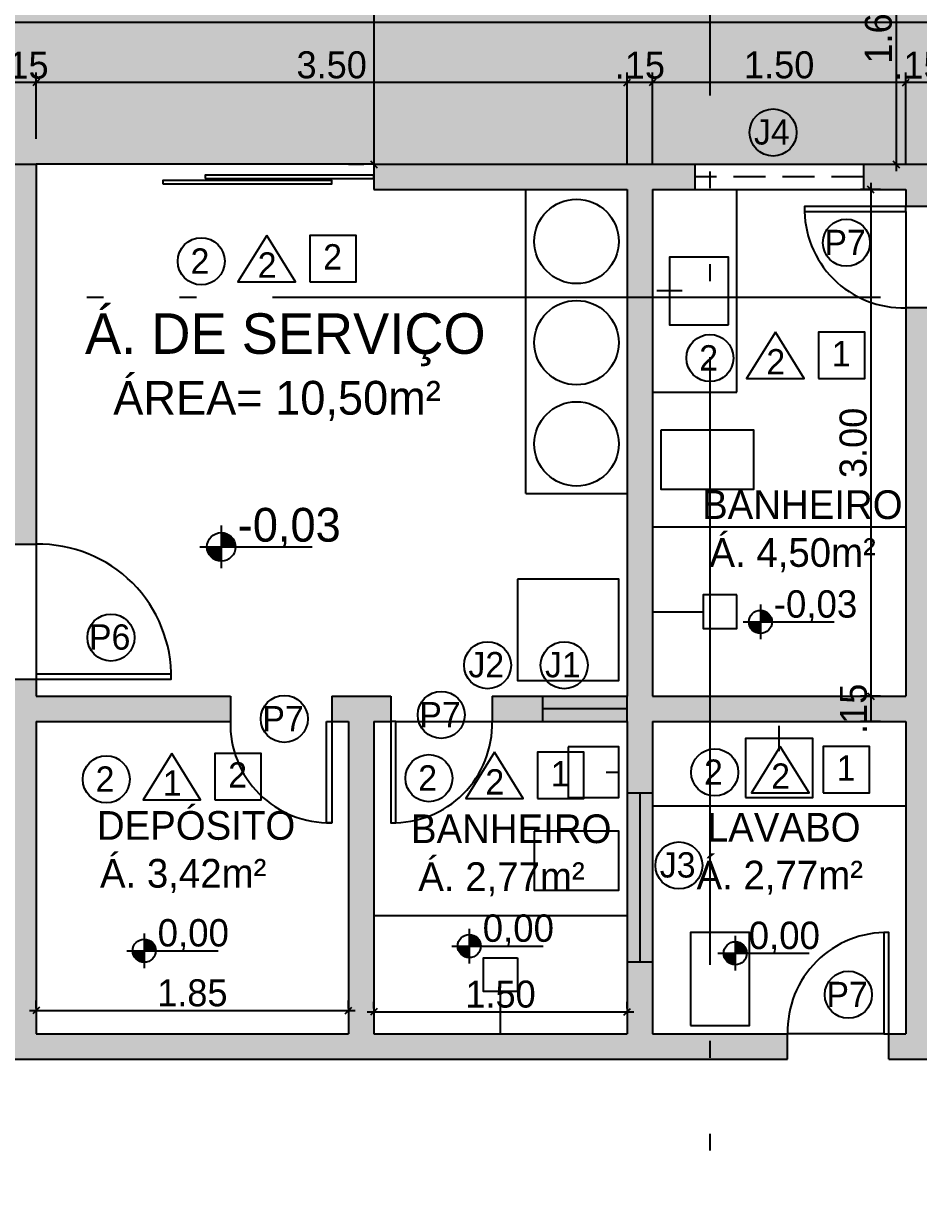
# Model space of a CAD drawing. Header units: feet. Extents: x 1734 to 1931, y 883 to 1088.
# Drawn here: x 1763.67 to 1768.97, y 923.11 to 930.07 of the extents above; entities that cross this region are included whole.
import ezdxf

# ---------------------------------------------------------------- set-up
doc = ezdxf.new("R2010")
doc.units = ezdxf.units.FT
doc.header["$LTSCALE"] = 0.3
doc.header["$MEASUREMENT"] = 0
doc.header["$PDMODE"] = 32
doc.header["$PDSIZE"] = 0.1
for name, pattern in [('ACAD_ISO05W100', [33, 24, -3, 0, -3, 0, -3]), ('DASHED2', [0.375, 0.25, -0.125]), ('HIDDEN', [9.525, 6.35, -3.175])]:
    doc.linetypes.add(name, pattern=pattern)
doc.layers.get('0').update_dxf_attribs({"linetype": 'CONTINUOUS'})
doc.layers.get('Defpoints').update_dxf_attribs({"linetype": 'CONTINUOUS'})
for name, color, linetype in [('1', 1, 'CONTINUOUS'), ('2', 44, 'CONTINUOUS'), ('3', 3, 'CONTINUOUS'), ('4.', 4, 'CONTINUOUS'), ('5', 5, 'CONTINUOUS'), ('Cotas', 1, 'CONTINUOUS'), ('demolição', 140, 'DASHED2'), ('projecao', 8, 'HIDDEN'), ('Texto', 44, 'CONTINUOUS')]:
    doc.layers.add(name, color=color, linetype=linetype)
doc.styles.add('ROMANS', font='romans')
doc.styles.add('style1', font='GOTHIC.TTF')
doc.styles.add('TP', font='arial.ttf', dxfattribs={"height": 0.1})
doc.dimstyles.new('ESC-100', dxfattribs={"dimtxt": 0.16, "dimasz": 0.04, "dimexe": 0.06, "dimexo": 0.15, "dimgap": 0.02, "dimtad": 1, "dimzin": 4, "dimdsep": 46, "dimtxsty": 'style1', "dimblk": 'OBLIQUE', "dimcen": 0.01, "dimdle": 0.04, "dimclrd": 14, "dimclre": 14, "dimclrt": 2, "dimazin": 0, "dimtfac": 1, "dimtix": 1, "dimtmove": 2, "dimatfit": 0, "dimldrblk": 'OPEN90', "dimfxl": 1, "dimtolj": 1, "dimtzin": 4, "dimlwd": -1, "dimlwe": -1, "dimarcsym": 0})

# ---------------------------------------------------------------- blocks, each defined once
blk = doc.blocks.new('*D38')
at = {"layer": 'Cotas', "color": 14, "linetype": 'Continuous', "transparency": 16777216}
for p, q in [((1768.8918, 929.2313), (1768.8918, 929.7755)), ((1769.0418, 929.2313), (1769.0418, 929.7755)), ((1769.0418, 929.7155), (1768.8918, 929.7155))]:
    blk.add_line(p, q, dxfattribs=at)
at = {"layer": 'Defpoints', "color": 0, "linetype": 'Continuous', "transparency": 16777216}
for p in [(1768.8918, 929.7155), (1768.8918, 929.0813), (1769.0418, 929.0813)]:
    blk.add_point(p, dxfattribs=at)
at = {"layer": 'Cotas', "color": 2, "linetype": 'Continuous', "transparency": 16777216, "insert": (1768.9668, 929.8175), "char_height": 0.16, "attachment_point": 5, "style": 'style1'}
blk.add_mtext('\\A1;.15', dxfattribs=at)
blk = doc.blocks.new('_Oblique')
at = {"color": 0, "linetype": 'ByBlock', "lineweight": -2}
blk.add_line((-0.5, -0.5), (0.5, 0.5), dxfattribs=at)
blk = doc.blocks.new('_Open90')
at = {"color": 0, "linetype": 'ByBlock', "lineweight": -2}
for p, q in [((0, 0), (-1, 0)), ((-0.5, 0.5), (0, 0)), ((0, 0), (-0.5, -0.5))]:
    blk.add_line(p, q, dxfattribs=at)
blk = doc.blocks.new('*D39')
at = {"layer": 'Cotas', "color": 14, "linetype": 'Continuous', "transparency": 16777216}
for p, q in [((1767.3918, 929.2313), (1767.3918, 929.7755)), ((1768.8918, 929.2313), (1768.8918, 929.7755)), ((1768.9318, 929.7155), (1767.3518, 929.7155))]:
    blk.add_line(p, q, dxfattribs=at)
at = {"layer": 'Defpoints', "color": 0, "linetype": 'Continuous', "transparency": 16777216}
for p in [(1767.3918, 929.7155), (1767.3918, 929.0813), (1768.8918, 929.0813)]:
    blk.add_point(p, dxfattribs=at)
at = {"layer": 'Cotas', "color": 14, "linetype": 'Continuous', "transparency": 16777216, "xscale": 0.04, "yscale": 0.04, "zscale": 0.04, "rotation": 180}
blk.add_blockref('_Oblique', (1767.3918, 929.7155), dxfattribs=at)
at = {"layer": 'Cotas', "color": 14, "linetype": 'Continuous', "transparency": 16777216, "xscale": 0.04, "yscale": 0.04, "zscale": 0.04}
blk.add_blockref('_Oblique', (1768.8918, 929.7155), dxfattribs=at)
at = {"layer": 'Cotas', "color": 2, "linetype": 'Continuous', "transparency": 16777216, "insert": (1768.1418, 929.8195), "char_height": 0.16, "attachment_point": 5, "style": 'style1'}
blk.add_mtext('\\A1;1.50', dxfattribs=at)
blk = doc.blocks.new('*D40')
at = {"layer": 'Cotas', "color": 14, "linetype": 'Continuous', "transparency": 16777216}
for p, q in [((1767.2418, 929.2313), (1767.2418, 929.7755)), ((1767.3918, 929.2313), (1767.3918, 929.7755)), ((1767.3918, 929.7155), (1767.2418, 929.7155))]:
    blk.add_line(p, q, dxfattribs=at)
at = {"layer": 'Defpoints', "color": 0, "linetype": 'Continuous', "transparency": 16777216}
for p in [(1767.2418, 929.7155), (1767.2418, 929.0813), (1767.3918, 929.0813)]:
    blk.add_point(p, dxfattribs=at)
at = {"layer": 'Cotas', "color": 2, "linetype": 'Continuous', "transparency": 16777216, "insert": (1767.3168, 929.8175), "char_height": 0.16, "attachment_point": 5, "style": 'style1'}
blk.add_mtext('\\A1;.15', dxfattribs=at)
blk = doc.blocks.new('*D41')
at = {"layer": 'Cotas', "color": 14, "linetype": 'Continuous', "transparency": 16777216}
for p, q in [((1763.7418, 929.3813), (1763.7418, 929.7755)), ((1767.2418, 929.2313), (1767.2418, 929.7755)), ((1767.2818, 929.7155), (1763.7018, 929.7155))]:
    blk.add_line(p, q, dxfattribs=at)
at = {"layer": 'Defpoints', "color": 0, "linetype": 'Continuous', "transparency": 16777216}
for p in [(1763.7418, 929.7155), (1763.7418, 929.2313), (1767.2418, 929.0813)]:
    blk.add_point(p, dxfattribs=at)
at = {"layer": 'Cotas', "color": 14, "linetype": 'Continuous', "transparency": 16777216, "xscale": 0.04, "yscale": 0.04, "zscale": 0.04, "rotation": 180}
blk.add_blockref('_Oblique', (1763.7418, 929.7155), dxfattribs=at)
at = {"layer": 'Cotas', "color": 14, "linetype": 'Continuous', "transparency": 16777216, "xscale": 0.04, "yscale": 0.04, "zscale": 0.04}
blk.add_blockref('_Oblique', (1767.2418, 929.7155), dxfattribs=at)
at = {"layer": 'Cotas', "color": 2, "linetype": 'Continuous', "transparency": 16777216, "insert": (1765.4918, 929.8195), "char_height": 0.16, "attachment_point": 5, "style": 'style1'}
blk.add_mtext('\\A1;3.50', dxfattribs=at)
blk = doc.blocks.new('*D42')
at = {"layer": 'Cotas', "color": 14, "linetype": 'Continuous', "transparency": 16777216}
for p, q in [((1763.5918, 929.2313), (1763.5918, 929.7755)), ((1763.7418, 929.3813), (1763.7418, 929.7755)), ((1763.7418, 929.7155), (1763.5918, 929.7155))]:
    blk.add_line(p, q, dxfattribs=at)
at = {"layer": 'Defpoints', "color": 0, "linetype": 'Continuous', "transparency": 16777216}
for p in [(1763.5918, 929.7155), (1763.7418, 929.2313), (1763.5918, 929.0813)]:
    blk.add_point(p, dxfattribs=at)
at = {"layer": 'Cotas', "color": 2, "linetype": 'Continuous', "transparency": 16777216, "insert": (1763.6668, 929.8175), "char_height": 0.16, "attachment_point": 5, "style": 'style1'}
blk.add_mtext('\\A1;.15', dxfattribs=at)
blk = doc.blocks.new('*D56')
at = {"layer": 'Cotas', "color": 14, "transparency": 16777216}
for p, q in [((1741.4018, 930.0725), (1774.5818, 930.0725)), ((1741.4418, 929.3813), (1741.4418, 930.1325)), ((1774.5418, 929.5002), (1774.5418, 930.1325))]:
    blk.add_line(p, q, dxfattribs=at)
at = {"layer": 'Defpoints', "color": 0, "transparency": 16777216}
for p in [(1774.5418, 930.0725), (1774.5418, 929.3502), (1741.4418, 929.2313)]:
    blk.add_point(p, dxfattribs=at)
at = {"layer": 'Cotas', "color": 14, "transparency": 16777216, "xscale": 0.04, "yscale": 0.04, "zscale": 0.04, "rotation": 180}
blk.add_blockref('_Oblique', (1741.4418, 930.0725), dxfattribs=at)
at = {"layer": 'Cotas', "color": 14, "transparency": 16777216, "xscale": 0.04, "yscale": 0.04, "zscale": 0.04}
blk.add_blockref('_Oblique', (1774.5418, 930.0725), dxfattribs=at)
at = {"layer": 'Cotas', "color": 2, "transparency": 16777216, "insert": (1757.9918, 930.1766), "char_height": 0.16, "attachment_point": 5, "style": 'style1'}
blk.add_mtext('\\A1;33.10', dxfattribs=at)
blk = doc.blocks.new('*D84')
at = {"layer": 'Cotas', "color": 14, "linetype": 'Continuous', "transparency": 16777216}
for p, q in [((1768.6842, 929.1213), (1768.6842, 926.0413)), ((1768.7418, 929.0813), (1768.6242, 929.0813)), ((1768.7418, 926.0813), (1768.6242, 926.0813))]:
    blk.add_line(p, q, dxfattribs=at)
at = {"layer": 'Defpoints', "color": 0, "linetype": 'Continuous', "transparency": 16777216}
for p in [(1768.8918, 929.0813), (1768.6842, 926.0813), (1768.8918, 926.0813)]:
    blk.add_point(p, dxfattribs=at)
at = {"layer": 'Cotas', "color": 14, "linetype": 'Continuous', "transparency": 16777216, "xscale": 0.04, "yscale": 0.04, "zscale": 0.04}
for p, rotation in [((1768.6842, 929.0813), 90), ((1768.6842, 926.0813), 270)]:
    blk.add_blockref('_Oblique', p, dxfattribs=dict(at, rotation=rotation))
at = {"layer": 'Cotas', "color": 2, "linetype": 'Continuous', "transparency": 16777216, "insert": (1768.5802, 927.5813), "char_height": 0.16, "attachment_point": 5, "rotation": 90, "style": 'style1'}
blk.add_mtext('\\A1;3.00', dxfattribs=at)
blk = doc.blocks.new('*D85')
at = {"layer": 'Cotas', "color": 14, "linetype": 'Continuous', "transparency": 16777216}
for p, q in [((1768.7418, 926.0813), (1768.6242, 926.0813)), ((1768.6842, 926.0813), (1768.6842, 925.9313)), ((1768.7418, 925.9313), (1768.6242, 925.9313))]:
    blk.add_line(p, q, dxfattribs=at)
at = {"layer": 'Defpoints', "color": 0, "linetype": 'Continuous', "transparency": 16777216}
for p in [(1768.8918, 926.0813), (1768.6842, 925.9313), (1768.8918, 925.9313)]:
    blk.add_point(p, dxfattribs=at)
at = {"layer": 'Cotas', "color": 2, "linetype": 'Continuous', "transparency": 16777216, "insert": (1768.5822, 926.0063), "char_height": 0.16, "attachment_point": 5, "rotation": 90, "style": 'style1'}
blk.add_mtext('\\A1;.15', dxfattribs=at)
blk = doc.blocks.new('*D86')
at = {"layer": 'Cotas', "color": 14, "linetype": 'Continuous', "transparency": 16777216}
for p, q in [((1763.7418, 924.2313), (1763.7418, 924.2791)), ((1765.5918, 924.2313), (1765.5918, 924.2791)), ((1763.7018, 924.2191), (1765.6318, 924.2191))]:
    blk.add_line(p, q, dxfattribs=at)
at = {"layer": 'Defpoints', "color": 0, "linetype": 'Continuous', "transparency": 16777216}
for p in [(1765.5918, 924.2191), (1763.7418, 924.0813), (1765.5918, 924.0813)]:
    blk.add_point(p, dxfattribs=at)
at = {"layer": 'Cotas', "color": 14, "linetype": 'Continuous', "transparency": 16777216, "xscale": 0.04, "yscale": 0.04, "zscale": 0.04, "rotation": 180}
blk.add_blockref('_Oblique', (1763.7418, 924.2191), dxfattribs=at)
at = {"layer": 'Cotas', "color": 14, "linetype": 'Continuous', "transparency": 16777216, "xscale": 0.04, "yscale": 0.04, "zscale": 0.04}
blk.add_blockref('_Oblique', (1765.5918, 924.2191), dxfattribs=at)
at = {"layer": 'Cotas', "color": 2, "linetype": 'Continuous', "transparency": 16777216, "insert": (1764.6668, 924.3231), "char_height": 0.16, "attachment_point": 5, "style": 'style1'}
blk.add_mtext('\\A1;1.85', dxfattribs=at)
blk = doc.blocks.new('*D87')
at = {"layer": 'Cotas', "color": 14, "linetype": 'Continuous', "transparency": 16777216}
for p, q in [((1765.7418, 924.2313), (1765.7418, 924.2714)), ((1767.2418, 924.2313), (1767.2418, 924.2714)), ((1765.7018, 924.2114), (1767.2818, 924.2114))]:
    blk.add_line(p, q, dxfattribs=at)
at = {"layer": 'Defpoints', "color": 0, "linetype": 'Continuous', "transparency": 16777216}
for p in [(1767.2418, 924.2114), (1765.7418, 924.0813), (1767.2418, 924.0813)]:
    blk.add_point(p, dxfattribs=at)
at = {"layer": 'Cotas', "color": 14, "linetype": 'Continuous', "transparency": 16777216, "xscale": 0.04, "yscale": 0.04, "zscale": 0.04, "rotation": 180}
blk.add_blockref('_Oblique', (1765.7418, 924.2114), dxfattribs=at)
at = {"layer": 'Cotas', "color": 14, "linetype": 'Continuous', "transparency": 16777216, "xscale": 0.04, "yscale": 0.04, "zscale": 0.04}
blk.add_blockref('_Oblique', (1767.2418, 924.2114), dxfattribs=at)
at = {"layer": 'Cotas', "color": 2, "linetype": 'Continuous', "transparency": 16777216, "insert": (1766.4918, 924.3154), "char_height": 0.16, "attachment_point": 5, "style": 'style1'}
blk.add_mtext('\\A1;1.50', dxfattribs=at)
blk = doc.blocks.new('*D250')
at = {"layer": 'Cotas', "color": 14, "linetype": 'Continuous', "transparency": 16777216}
for p, q in [((1768.6792, 930.8406), (1768.8941, 930.8406)), ((1768.8341, 930.8806), (1768.8341, 929.1913)), ((1768.6792, 929.2313), (1768.8941, 929.2313))]:
    blk.add_line(p, q, dxfattribs=at)
at = {"layer": 'Defpoints', "color": 0, "linetype": 'Continuous', "transparency": 16777216}
for p in [(1768.5292, 930.8406), (1768.5292, 929.2313), (1768.8341, 929.2313)]:
    blk.add_point(p, dxfattribs=at)
at = {"layer": 'Cotas', "color": 14, "linetype": 'Continuous', "transparency": 16777216, "xscale": 0.04, "yscale": 0.04, "zscale": 0.04}
for p, rotation in [((1768.8341, 930.8406), 90), ((1768.8341, 929.2313), 270)]:
    blk.add_blockref('_Oblique', p, dxfattribs=dict(at, rotation=rotation))
at = {"layer": 'Cotas', "color": 2, "linetype": 'Continuous', "transparency": 16777216, "insert": (1768.73, 930.036), "char_height": 0.16, "attachment_point": 5, "rotation": 90, "style": 'style1'}
blk.add_mtext('\\A1;1.61', dxfattribs=at)
blk = doc.blocks.new('*D251')
at = {"layer": 'Cotas', "color": 14, "linetype": 'Continuous', "transparency": 16777216}
for p, q in [((1765.5918, 932.7313), (1765.6818, 932.7313)), ((1765.7418, 932.7713), (1765.7418, 929.1913)), ((1765.5918, 929.2313), (1765.6818, 929.2313))]:
    blk.add_line(p, q, dxfattribs=at)
at = {"layer": 'Defpoints', "color": 0, "linetype": 'Continuous', "transparency": 16777216}
for p in [(1765.7418, 932.7313), (1765.7418, 929.2313), (1765.7418, 929.2313)]:
    blk.add_point(p, dxfattribs=at)
at = {"layer": 'Cotas', "color": 14, "linetype": 'Continuous', "transparency": 16777216, "xscale": 0.04, "yscale": 0.04, "zscale": 0.04}
for p, rotation in [((1765.7418, 932.7313), 90), ((1765.7418, 929.2313), 270)]:
    blk.add_blockref('_Oblique', p, dxfattribs=dict(at, rotation=rotation))
at = {"layer": 'Cotas', "color": 2, "linetype": 'Continuous', "transparency": 16777216, "insert": (1765.6378, 930.9813), "char_height": 0.16, "attachment_point": 5, "rotation": 90, "style": 'style1'}
blk.add_mtext('\\A1;3.50', dxfattribs=at)
blk = doc.blocks.new('NIV_PL')
for p, q in [((0, 0.15), (0, -0.15)), ((-0.15, 0), (0.6385, 0))]:
    blk.add_line(p, q)
at = {"const_width": 0.1}
for points in [[(0.05, 0, 0.414214), (0, 0.05, 1)], [(-0.05, 0, 0.414214), (0, -0.05, 1)]]:
    blk.add_lwpolyline(points, format="xyb", dxfattribs=at)
blk.add_circle((0, 0), 0.1)
at = {"color": 2, "style": 'ROMANS'}
blk.add_attdef('NIVEL', (0.1159, 0.0368), '', height=0.1, dxfattribs=at)

msp = doc.modelspace()

# ---------------------------------------------------------------- hatches: boundary and pattern name
at = {"linetype": 'Continuous', "true_color": 0xbdcb95}
h = msp.add_hatch(color=253, dxfattribs=at)
h.paths.add_polyline_path([(1791.9418, 932.1313, 0.414214), (1789.9418, 934.1313), (1739.9418, 934.1313, 0.414214), (1737.9418, 932.1313), (1737.9418, 913.1313, 0.414214), (1739.9418, 911.1313), (1751.9059, 911.1313, -0.131652), (1753.6559, 910.6624), (1755.4418, 909.6313), (1765.2943, 903.943), (1769.1918, 901.6928, -0.267949), (1770.9418, 898.6617), (1770.9418, 887.6313, 0.414214), (1772.9418, 885.6313), (1789.9418, 885.6313, 0.414214), (1791.9418, 887.6313)])
h.paths.add_polyline_path([(1768.8918, 912.6313), (1768.8918, 909.7813), (1765.7418, 909.7813), (1765.709, 911.5803, -0.083534), (1764.5189, 904.5062), (1755.4418, 909.7468), (1755.4418, 912.5313), (1765.6881, 912.5313, -0.011002), (1765.709, 911.5803), (1765.7418, 912.6313), (1755.4418, 912.6313), (1755.4418, 916.4313), (1748.4418, 916.4313), (1748.4418, 912.6313), (1741.4418, 912.6313), (1741.4418, 916.9313), (1740.5418, 916.9313), (1740.5418, 923.9313), (1741.4418, 923.9313), (1741.4418, 929.2313), (1748.4418, 929.2313), (1748.4418, 931.9313), (1755.9418, 931.9313), (1755.9418, 929.2313), (1774.5418, 929.2313), (1774.5418, 931.3813), (1777.9918, 931.3813), (1777.9918, 929.2313), (1779.9918, 929.2313), (1779.9918, 912.6313)], flags=16)
h.paths.add_polyline_path([(1768.5292, 930.8406, 0.812596), (1762.7435, 929.8313), (1762.7435, 929.3313), (1762.5934, 929.3313), (1762.5934, 929.8313, -0.810376), (1768.6604, 930.9164)], flags=16)
h.paths.add_polyline_path([(1762.4969, 929.3805), (1762.4969, 929.769), (1762.1515, 929.769), (1762.1515, 929.3805)], flags=24)
h.paths.add_polyline_path([(1762.4969, 929.0805), (1762.4969, 929.469), (1762.1515, 929.469), (1762.1515, 929.0805)], flags=8)
h.paths.add_polyline_path([(1768.8971, 929.7895), (1768.8971, 930.3016), (1768.5517, 930.3016), (1768.5517, 929.7895)], flags=24)
at = {"linetype": 'Continuous'}
h = msp.add_hatch(color=251, dxfattribs=at)
h.paths.add_polyline_path([(1759.5918, 924.0813), (1759.5918, 925.0813), (1759.4418, 925.0813), (1759.4418, 923.9313), (1762.6918, 923.9313), (1762.6918, 924.0813)])
h.paths.add_polyline_path([(1763.5918, 926.1813), (1763.5918, 924.0813), (1763.4918, 924.0813), (1763.4918, 923.9313), (1768.1918, 923.9313), (1768.1918, 924.0813), (1767.3918, 924.0813), (1767.3918, 925.9313), (1768.8918, 925.9313), (1768.8918, 924.0813), (1768.7918, 924.0813), (1768.7918, 923.9313), (1771.6418, 923.9313), (1771.6418, 924.0813), (1769.0418, 924.0813), (1769.0418, 928.3813), (1768.8918, 928.3813), (1768.8918, 926.0813), (1767.3918, 926.0813), (1767.3918, 929.0813), (1767.6418, 929.0813), (1767.6418, 929.2313), (1765.7418, 929.2313), (1765.7418, 929.0813), (1767.2418, 929.0813), (1767.2418, 926.0813), (1766.4418, 926.0813), (1766.4418, 925.9313), (1767.2418, 925.9313), (1767.2418, 924.0813), (1765.7418, 924.0813), (1765.7418, 925.9313), (1765.8418, 925.9313), (1765.8418, 926.0813), (1765.4918, 926.0813), (1765.4918, 925.9313), (1765.5918, 925.9313), (1765.5918, 924.0813), (1763.7418, 924.0813), (1763.7418, 925.9313), (1764.8918, 925.9313), (1764.8918, 926.0813), (1763.7418, 926.0813), (1763.7418, 926.1813)])
h.paths.add_polyline_path([(1761.8418, 929.2313), (1761.8418, 929.0813), (1763.5918, 929.0813), (1763.5918, 926.9813), (1763.7418, 926.9813), (1763.7418, 929.2313)])
h.paths.add_polyline_path([(1759.4418, 929.2313), (1759.4418, 928.0813), (1759.5918, 928.0813), (1759.5918, 929.0813), (1759.8418, 929.0813), (1759.8418, 929.2313)])
h = msp.add_hatch(color=251, dxfattribs=at)
h.paths.add_polyline_path([(1768.6418, 929.2313), (1768.6418, 929.0813), (1768.8918, 929.0813), (1768.8918, 928.9813), (1769.0418, 928.9813), (1769.0418, 929.0813), (1769.7918, 929.0813), (1769.7918, 929.2313)])
h.paths.add_polyline_path([(1771.7918, 929.2313), (1771.7918, 929.0813), (1772.5418, 929.0813), (1772.5418, 924.0813), (1772.4418, 924.0813), (1772.4418, 923.9313), (1772.9068, 923.9313), (1772.9893, 924.0813), (1772.6918, 924.0813), (1772.6918, 929.0813), (1773.0418, 929.0813), (1773.0418, 929.2313)])
h.paths.add_polyline_path([(1772.9893, 924.0813), (1772.9068, 923.9313), (1775.2918, 923.9313), (1775.2918, 924.0813)])
at = {"layer": 'Cotas', "linetype": 'Continuous'}
h = msp.add_hatch(dxfattribs=at)
h.set_pattern_fill('LINE', color=256, angle=315, style=0)
h.set_pattern_definition([(315, (1762.62343, 929.33134), (0.0883883, 0.0883883), [])])
h.paths.add_polyline_path([(1768.5555, 930.8558), (1768.6342, 930.9012, 0.810866), (1762.6234, 929.8309), (1762.6234, 929.3313), (1762.7135, 929.3313), (1762.7135, 929.8318, -0.812066)])
at = {"layer": 'demolição', "linetype": 'Continuous'}
h = msp.add_hatch(color=255, dxfattribs=at)
h.dxf.hatch_style = 1
h.paths.add_polyline_path([(1793.4418, 932.1313, 0.414214), (1789.9418, 935.6313), (1739.9418, 935.6313, 0.414214), (1736.4418, 932.1313), (1736.4418, 913.1313, 0.414214), (1739.9418, 909.6313), (1751.9059, 909.6313, -0.131652), (1752.9059, 909.3634), (1755.4418, 907.8993), (1763.8091, 903.0685), (1768.4418, 900.3937, -0.267949), (1769.4418, 898.6617), (1769.4418, 887.6313, 0.414214), (1772.9418, 884.1313), (1789.9418, 884.1313, 0.414214), (1793.4418, 887.6313)])
h.paths.add_polyline_path([(1755.4418, 909.6313), (1753.6559, 910.6624, 0.131652), (1751.9059, 911.1313), (1739.9418, 911.1313, -0.414214), (1737.9418, 913.1313), (1737.9418, 932.1313, -0.414214), (1739.9418, 934.1313), (1789.9418, 934.1313, -0.414214), (1791.9418, 932.1313), (1791.9418, 887.6313, -0.414214), (1789.9418, 885.6313), (1772.9418, 885.6313, -0.414214), (1770.9418, 887.6313), (1770.9418, 898.6617, 0.267949), (1769.1918, 901.6928), (1765.2943, 903.943)], flags=16)

# ---------------------------------------------------------------- linework, layer by layer
at = {"layer": '1', "linetype": 'Continuous'}
msp.add_line((1765.7418, 929.2313), (1763.7418, 929.2313), dxfattribs=at)
at = {"layer": '1'}
for p, q in [((1768.8918, 928.9513), (1768.8918, 928.3813)), ((1768.8918, 927.0813), (1767.3918, 927.0813)), ((1763.7418, 926.9813), (1763.7418, 926.2113)), ((1767.3918, 926.5813), (1767.6918, 926.5813)), ((1765.8718, 925.9313), (1766.4418, 925.9313)), ((1765.7418, 924.7813), (1767.2418, 924.7813)), ((1766.4918, 924.0813), (1766.4918, 924.3313)), ((1768.7618, 924.0813), (1768.1918, 924.0813))]:
    msp.add_line(p, q, dxfattribs=at)
at = {"layer": '1', "linetype": 'Continuous'}
for points in [[(1764.7418, 929.1463), (1765.7418, 929.1463), (1765.7418, 929.1663), (1764.7418, 929.1663)], [(1764.4918, 929.1163), (1765.4918, 929.1163), (1765.4918, 929.1363), (1764.4918, 929.1363)]]:
    msp.add_lwpolyline(points, close=True, dxfattribs=at)
at = {"layer": '1'}
for points in [[(1767.8918, 926.6813), (1767.6918, 926.6813), (1767.6918, 926.4813), (1767.8918, 926.4813)], [(1766.5918, 924.5313), (1766.5918, 924.3313), (1766.3918, 924.3313), (1766.3918, 924.5313)]]:
    msp.add_lwpolyline(points, close=True, dxfattribs=at)
at = {"layer": '1', "linetype": 'Continuous', "lineweight": 13}
for radius, start, end in [(3.15, 22.09885, 178.18078), (3, 21.70108, 178.08979)]:
    msp.add_arc((1765.7418, 929.7313), radius, start, end, dxfattribs=at)
at = {"layer": '1'}
for centre, radius, start, end in [((1768.8768, 928.9663), 0.5852, 178.5312, 271.4688), ((1763.7568, 926.1963), 0.7851, 358.90531, 91.09469), ((1765.4768, 925.9163), 0.5852, 178.5312, 271.4688), ((1765.8568, 925.9163), 0.5852, 268.5312, 1.4688), ((1768.7768, 924.0963), 0.5852, 88.5312, 181.4688)]:
    msp.add_arc(centre, radius, start, end, dxfattribs=at)
at = {"layer": '2'}
for p, q in [((1766.6418, 927.2813), (1766.6418, 929.0813)), ((1767.8918, 927.8813), (1767.8918, 929.0813)), ((1767.3918, 927.8813), (1767.8918, 927.8813)), ((1766.6418, 927.2813), (1767.2418, 927.2813)), ((1767.3918, 925.4313), (1768.8918, 925.4313))]:
    msp.add_line(p, q, dxfattribs=at)
for points in [[(1768.8918, 928.9513), (1768.8918, 928.9813), (1768.2918, 928.9813), (1768.2918, 928.9513)], [(1767.4418, 927.6563), (1767.4418, 927.3063), (1767.9918, 927.3063), (1767.9918, 927.6563)], [(1766.5918, 926.7739), (1766.5918, 926.1739), (1767.1918, 926.1739), (1767.1918, 926.7739)], [(1763.7418, 926.1813), (1764.5418, 926.1813), (1764.5418, 926.2113), (1763.7418, 926.2113)], [(1765.4618, 925.9313), (1765.4918, 925.9313), (1765.4918, 925.3313), (1765.4618, 925.3313)], [(1765.8718, 925.9313), (1765.8418, 925.9313), (1765.8418, 925.3313), (1765.8718, 925.3313)], [(1766.6918, 925.2813), (1766.6918, 924.9313), (1767.1918, 924.9313), (1767.1918, 925.2813)], [(1767.6168, 924.1313), (1767.9668, 924.1313), (1767.9668, 924.6813), (1767.6168, 924.6813)], [(1768.7618, 924.0813), (1768.7918, 924.0813), (1768.7918, 924.6813), (1768.7618, 924.6813)]]:
    msp.add_lwpolyline(points, close=True, dxfattribs=at)
for centre in [(1766.9418, 928.7749), (1766.9418, 928.1749), (1766.9418, 927.5749)]:
    msp.add_circle(centre, 0.25, dxfattribs=at)
at = {"layer": '3'}
for p, q in [((1767.5668, 928.4813), (1767.4168, 928.4813)), ((1768.1418, 925.7563), (1768.1418, 925.9063)), ((1767.1168, 925.6313), (1767.1918, 925.6313))]:
    msp.add_line(p, q, dxfattribs=at)
for points in [[(1767.8418, 928.2813), (1767.8418, 928.6813), (1767.4918, 928.6813), (1767.4918, 928.2813)], [(1767.9418, 925.4813), (1768.3418, 925.4813), (1768.3418, 925.8313), (1767.9418, 925.8313)], [(1766.8918, 925.7813), (1766.8918, 925.4813), (1767.1918, 925.4813), (1767.1918, 925.7813)]]:
    msp.add_lwpolyline(points, close=True, dxfattribs=at)
for radius, start, end in [(3.12, 22.02239, 178.18078), (3.03, 21.70108, 178.08979)]:
    msp.add_arc((1765.7418, 929.7313), radius, start, end, dxfattribs=at)
at = {"layer": '4.', "color": 5, "linetype": 'ACAD_ISO05W100', "ltscale": 0.5}
for p, q in [((1767.7333, 893.5892), (1767.7333, 937.3321)), ((1794.4913, 928.442), (1735.5345, 928.442))]:
    msp.add_line(p, q, dxfattribs=at)
at = {"layer": '5', "linetype": 'Continuous'}
for p, q in [((1761.8418, 929.2313), (1763.7418, 929.2313)), ((1763.7418, 929.2313), (1763.7418, 926.9813)), ((1765.7418, 929.2313), (1765.7418, 929.0813)), ((1765.7418, 929.2313), (1769.7918, 929.2313)), ((1765.7418, 929.0813), (1767.2418, 929.0813)), ((1767.2418, 929.0813), (1767.2418, 926.0813)), ((1767.3918, 929.0813), (1767.3918, 926.0813)), ((1767.3918, 929.0813), (1768.8918, 929.0813)), ((1768.8918, 929.0813), (1768.8918, 928.9813)), ((1768.8918, 928.3813), (1768.8918, 926.0813)), ((1763.7418, 926.1813), (1763.7418, 926.0813)), ((1763.7418, 926.0813), (1764.8918, 926.0813)), ((1765.4918, 926.0813), (1765.8418, 926.0813)), ((1766.4418, 926.0813), (1767.2418, 926.0813)), ((1767.3918, 926.0813), (1768.8918, 926.0813)), ((1763.7418, 925.9313), (1763.7418, 924.0813)), ((1763.7418, 925.9313), (1764.8918, 925.9313)), ((1765.4918, 925.9313), (1765.5918, 925.9313)), ((1765.5918, 925.9313), (1765.5918, 924.0813)), ((1765.7418, 925.9313), (1765.7418, 924.0813)), ((1765.7418, 925.9313), (1765.8418, 925.9313)), ((1766.4418, 925.9313), (1767.2418, 925.9313)), ((1767.2418, 925.9313), (1767.2418, 924.0813)), ((1767.3918, 925.9313), (1767.3918, 924.0813)), ((1767.3918, 925.9313), (1768.8918, 925.9313)), ((1768.8918, 925.9313), (1768.8918, 924.0813)), ((1763.7418, 924.0813), (1765.5918, 924.0813)), ((1765.7418, 924.0813), (1767.2418, 924.0813)), ((1767.3918, 924.0813), (1768.1918, 924.0813)), ((1768.7918, 924.0813), (1768.8918, 924.0813)), ((1763.4918, 923.9313), (1768.1918, 923.9313)), ((1768.7918, 923.9313), (1771.6418, 923.9313))]:
    msp.add_line(p, q, dxfattribs=at)
at = {"layer": '5'}
for p, q in [((1769.0418, 928.9813), (1768.8918, 928.9813)), ((1769.0418, 928.3813), (1768.8918, 928.3813)), ((1763.5918, 926.9813), (1763.7418, 926.9813)), ((1763.5918, 926.1813), (1763.7418, 926.1813)), ((1764.8918, 926.0813), (1764.8918, 925.9313)), ((1765.4918, 926.0813), (1765.4918, 925.9313)), ((1765.8418, 926.0813), (1765.8418, 925.9313)), ((1766.4418, 926.0813), (1766.4418, 925.9313)), ((1768.1918, 923.9313), (1768.1918, 924.0813)), ((1768.7918, 923.9313), (1768.7918, 924.0813))]:
    msp.add_line(p, q, dxfattribs=at)
at = {"layer": 'demolição', "color": 255, "linetype": 'Continuous'}
for p, q in [((1766.7418, 925.9313), (1766.7418, 926.0813)), ((1767.2418, 925.9313), (1767.2418, 926.0813)), ((1767.2418, 926.0063), (1766.7418, 926.0063)), ((1767.3918, 925.5063), (1767.2418, 925.5063)), ((1767.3168, 925.5063), (1767.3168, 924.5063)), ((1767.3918, 924.5063), (1767.2418, 924.5063))]:
    msp.add_line(p, q, dxfattribs=at)
at = {"layer": 'projecao', "ltscale": 0.1}
for p, q in [((1767.6418, 929.2313), (1767.6418, 929.0813)), ((1768.6418, 929.2313), (1768.6418, 929.0813)), ((1768.6418, 929.1563), (1767.6418, 929.1563))]:
    msp.add_line(p, q, dxfattribs=at)
at = {"layer": 'Texto', "color": 2}
for points in [[(1765.1077, 928.8105), (1764.9371, 928.536), (1765.2783, 928.536)], [(1765.3624, 928.536), (1765.6368, 928.536), (1765.6368, 928.8105), (1765.3624, 928.8105)], [(1768.1197, 928.2374), (1767.9491, 927.9629), (1768.2903, 927.9629)], [(1768.3744, 927.9629), (1768.6488, 927.9629), (1768.6488, 928.2374), (1768.3744, 928.2374)], [(1768.1482, 925.7834), (1767.9777, 925.5089), (1768.3188, 925.5089)], [(1768.4029, 925.5089), (1768.6774, 925.5089), (1768.6774, 925.7834), (1768.4029, 925.7834)], [(1764.5453, 925.7423), (1764.3747, 925.4678), (1764.7159, 925.4678)], [(1764.8, 925.4678), (1765.0744, 925.4678), (1765.0744, 925.7423), (1764.8, 925.7423)], [(1766.4559, 925.7491), (1766.2854, 925.4746), (1766.6265, 925.4746)], [(1766.7106, 925.4746), (1766.9851, 925.4746), (1766.9851, 925.7491), (1766.7106, 925.7491)]]:
    msp.add_lwpolyline(points, close=True, dxfattribs=at)
for centre in [(1768.1058, 929.4199), (1768.5398, 928.767), (1764.7194, 928.6568), (1767.7314, 928.0838), (1764.1847, 926.4282), (1766.415, 926.2642), (1766.8687, 926.2642), (1766.1405, 925.9701), (1765.2113, 925.9465), (1767.7599, 925.6297), (1764.157, 925.5886), (1766.0676, 925.5954), (1767.5481, 925.0784), (1768.5516, 924.3129)]:
    msp.add_circle(centre, 0.1394, dxfattribs=at)

# ---------------------------------------------------------------- block references
at = {"layer": 'Texto', "linetype": 'Continuous', "ltscale": 0.4}
ref = msp.add_blockref('NIV_PL', (1764.8379, 926.9653), dxfattribs=dict(at, xscale=0.8446215679939147, yscale=0.8446215679939147, zscale=0.8446215679939147))
ref.add_attrib('NIVEL', '-0,03', (1764.9358, 926.9963), dxfattribs={"layer": '0', "height": 0.2, "style": 'style1'})
ref = msp.add_blockref('NIV_PL', (1768.0306, 926.5209), dxfattribs=dict(at, xscale=0.6848845993414745, yscale=0.6848845993414745, zscale=0.6848845993414745))
ref.add_attrib('NIVEL', '-0,03', (1768.1099, 926.5461), dxfattribs={"layer": '0', "height": 0.16218, "style": 'style1'})
ref = msp.add_blockref('NIV_PL', (1766.3068, 924.6011), dxfattribs=dict(at, xscale=0.6848845993414745, yscale=0.6848845993414745, zscale=0.6848845993414745))
ref.add_attrib('NIVEL', '0,00', (1766.3861, 924.6263), dxfattribs={"layer": '0', "height": 0.16218, "style": 'style1'})
ref = msp.add_blockref('NIV_PL', (1764.3819, 924.5734), dxfattribs=dict(at, xscale=0.6848845993414745, yscale=0.6848845993414745, zscale=0.6848845993414745))
ref.add_attrib('NIVEL', '0,00', (1764.4613, 924.5986), dxfattribs={"layer": '0', "height": 0.16218, "style": 'style1'})
ref = msp.add_blockref('NIV_PL', (1767.8819, 924.5581), dxfattribs=dict(at, xscale=0.6848845993414745, yscale=0.6848845993414745, zscale=0.6848845993414745))
ref.add_attrib('NIVEL', '0,00', (1767.9612, 924.5833), dxfattribs={"layer": '0', "height": 0.16218, "style": 'style1'})

# ---------------------------------------------------------------- texts
at = {"layer": 'Texto', "linetype": 'Continuous', "ltscale": 0.4, "char_height": 0.15, "width": 1.846565, "attachment_point": 8, "style": 'TP'}
for s, insert in [('{\\fCentury Gothic|b0|i0|c0|p34;J4}', (1768.0983, 929.3461)), ('{\\fCentury Gothic|b0|i0|c0|p34;P7}', (1768.5323, 928.6933)), ('{\\fCentury Gothic|b0|i0|c0|p34;\\H1.001x;2}', (1765.4971, 928.6081)), ('{\\fCentury Gothic|b0|i0|c0|p34;2}', (1764.7119, 928.5831)), ('{\\fCentury Gothic|b0|i0|c0|p34;\\H1.001x;2}', (1765.1096, 928.5596)), ('{\\fCentury Gothic|b0|i0|c0|p34;2}', (1767.7239, 928.01)), ('{\\fCentury Gothic|b0|i0|c0|p34;\\H1.001x;2}', (1768.1216, 927.9866)), ('{\\fCentury Gothic|b0|i0|c0|p34;\\H1.001x;1}', (1768.5092, 928.035)), ('{\\fCentury Gothic|b0|i0|c0|p34;P6}', (1764.1772, 926.3544)), ('{\\fCentury Gothic|b0|i0|c0|p34;J2}', (1766.4075, 926.1905)), ('{\\fCentury Gothic|b0|i0|c0|p34;J1}', (1766.8612, 926.1905)), ('{\\fCentury Gothic|b0|i0|c0|p34;P7}', (1766.133, 925.8964)), ('{\\fCentury Gothic|b0|i0|c0|p34;P7}', (1765.2038, 925.8727)), ('{\\fCentury Gothic|b0|i0|c0|p34;\\H1.001x;2}', (1764.9348, 925.5398)), ('{\\fCentury Gothic|b0|i0|c0|p34;\\H1.001x;1}', (1766.8454, 925.5467)), ('{\\fCentury Gothic|b0|i0|c0|p34;2}', (1767.7524, 925.556)), ('{\\fCentury Gothic|b0|i0|c0|p34;\\H1.001x;1}', (1768.5377, 925.581)), ('{\\fCentury Gothic|b0|i0|c0|p34;2}', (1764.1495, 925.5149)), ('{\\fCentury Gothic|b0|i0|c0|p34;\\H1.001x;1}', (1764.5472, 925.4914)), ('{\\fCentury Gothic|b0|i0|c0|p34;2}', (1766.0601, 925.5217)), ('{\\fCentury Gothic|b0|i0|c0|p34;\\H1.001x;2}', (1766.4578, 925.4982)), ('{\\fCentury Gothic|b0|i0|c0|p34;\\H1.001x;2}', (1768.1501, 925.5325)), ('{\\fCentury Gothic|b0|i0|c0|p34;J3}', (1767.5406, 925.0047)), ('{\\fCentury Gothic|b0|i0|c0|p34;P7}', (1768.5441, 924.2392))]:
    msp.add_mtext(s, dxfattribs=dict(at, insert=insert))
at = {"layer": 'Texto', "attachment_point": 1, "style": 'style1'}
for s, insert, char_height, width in [('\\pi1.72273;\\P\\pi0.54965;{\\H2.4x;Á. DE SERVIÇO\\P\\pi0.71662;\\H0.83333x;ÁREA= 10,50m²}', (1763.4818, 928.5154), 0.1, 3.445461), ('\\pi0.83661;BANHEIRO\\P\\pi0.88023;Á. 4,50m²', (1766.8485, 927.3005), 0.17, 2.81618), ('\\pi0.8618;DEPÓSITO\\P\\pi0.88023;Á. 3,42m²', (1763.2396, 925.4005), 0.17, 2.81618), ('\\pi0.83661;BANHEIRO\\P\\pi0.88023;Á. 2,77m²', (1765.1247, 925.3807), 0.17, 2.81618), ('\\pi0.94149;LAVABO\\P\\pi0.88023;Á. 2,77m²', (1766.7722, 925.3897), 0.17, 2.81618)]:
    msp.add_mtext(s, dxfattribs=dict(at, insert=insert, char_height=char_height, width=width))

# ---------------------------------------------------------------- dimensions: what is measured, and where the dimension line sits
at = {"layer": 'Cotas', "linetype": 'Continuous'}
for base, p1, p2, picture, middle in [((1765.7418, 929.2313), (1765.7418, 932.7313), (1765.7418, 929.2313), '*D251', (1765.6378, 930.9813)), ((1768.8341, 929.2313), (1768.5292, 930.8406), (1768.5292, 929.2313), '*D250', (1768.73, 930.036)), ((1768.6842, 926.0813), (1768.8918, 929.0813), (1768.8918, 926.0813), '*D84', (1768.5802, 927.5813)), ((1768.6842, 925.9313), (1768.8918, 926.0813), (1768.8918, 925.9313), '*D85', (1768.5822, 926.0063))]:
    dim = msp.add_linear_dim(base=base, p1=p1, p2=p2, angle=90, dimstyle='ESC-100', dxfattribs=at)
    dim.commit()
    dim.dimension.update_dxf_attribs({"geometry": picture, "text_midpoint": middle})
at = {"layer": 'Cotas'}
dim = msp.add_linear_dim(base=(1774.5418, 930.0725), p1=(1741.4418, 929.2313), p2=(1774.5418, 929.3502), dimstyle='ESC-100', override={"dimtxt": 0.16}, dxfattribs=at)
dim.commit()
dim.dimension.update_dxf_attribs({"geometry": '*D56', "text_midpoint": (1757.9918, 930.1766)})
at = {"layer": 'Cotas', "linetype": 'Continuous'}
for base, p1, p2, picture, middle in [((1763.5918, 929.7155), (1763.7418, 929.2313), (1763.5918, 929.0813), '*D42', (1763.6668, 929.8175)), ((1763.7418, 929.7155), (1767.2418, 929.0813), (1763.7418, 929.2313), '*D41', (1765.4918, 929.8195)), ((1767.2418, 929.7155), (1767.3918, 929.0813), (1767.2418, 929.0813), '*D40', (1767.3168, 929.8175)), ((1767.3918, 929.7155), (1768.8918, 929.0813), (1767.3918, 929.0813), '*D39', (1768.1418, 929.8195)), ((1768.8918, 929.7155), (1769.0418, 929.0813), (1768.8918, 929.0813), '*D38', (1768.9668, 929.8175)), ((1765.5918, 924.2191), (1763.7418, 924.0813), (1765.5918, 924.0813), '*D86', (1764.6668, 924.3231)), ((1767.2418, 924.2114), (1765.7418, 924.0813), (1767.2418, 924.0813), '*D87', (1766.4918, 924.3154))]:
    dim = msp.add_linear_dim(base=base, p1=p1, p2=p2, dimstyle='ESC-100', dxfattribs=at)
    dim.commit()
    dim.dimension.update_dxf_attribs({"geometry": picture, "text_midpoint": middle})

doc.saveas('drawing.dxf')
